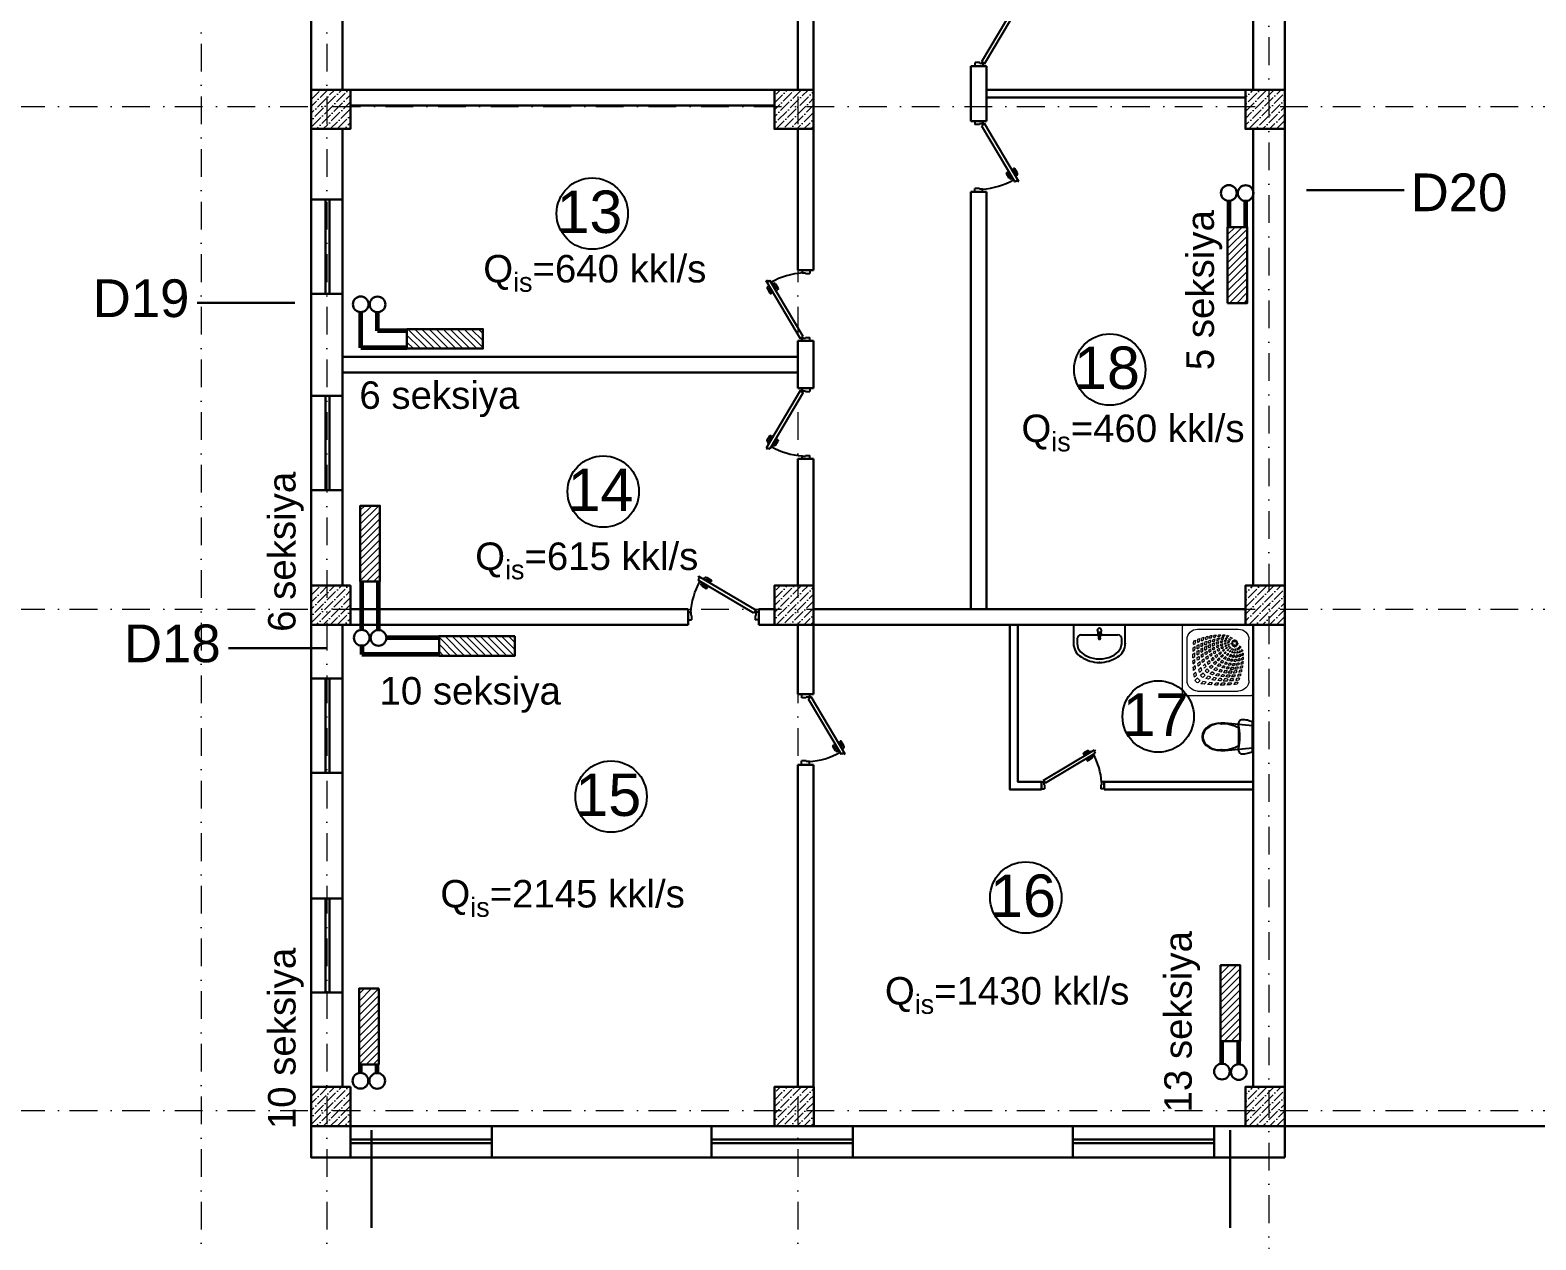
# Model space of a CAD drawing. Header units: millimetres. Extents: x 895788 to 1136524, y -21936 to 400945.
# Drawn here: x 922159 to 941339, y 215236 to 230644 of the extents above; entities that cross this region are included whole.
import ezdxf

# ---------------------------------------------------------------- set-up
doc = ezdxf.new("R2010")
doc.units = ezdxf.units.MM
doc.linetypes.add('Штрихпунктирная', pattern=[670.277762, 352.777767, -176.388884, 0, -141.111112])
for name, color, linetype, lineweight in [('ДВЕРИ', 7, 'Continuous', 5), ('Интерьер - Мебель_Ном._пера__1', 7, 'Continuous', 15), ('оси_Ном._пера__1', 7, 'Continuous', 15), ('перегородка_Ном._пера__7', 7, 'Continuous', 60)]:
    doc.layers.add(name, color=color, linetype=linetype, lineweight=lineweight)
doc.layers.add('Интерьер - Мебель', color=7, linetype='Continuous')
doc.layers.add('Интерьер - Мебель_Ном._пера__75', color=160, linetype='Continuous', lineweight=25, true_color=0x2731ed)
doc.styles.get("Standard").update_dxf_attribs({"font": 'arial.ttf', "height": 400})
doc.styles.add('СГЕНЕРИР_СТИЛЬ_1', font='arial.ttf')
pattern_1 = [(45, (614912.38, -281069.72), (44.9012806, -44.9012806), [])]
pattern_2 = [(315, (323768.72, 430752.17), (-44.9012806, -44.9012806), [])]
pattern_3 = [(45, (719647.71, -385261.904), (44.9012806, -44.9012806), [])]
pattern_4 = [(225, (1134440.435, 828185.53), (-44.9012806, 44.9012806), [])]
pattern_5 = [(135, (1531525, 18761.035), (44.9012806, 44.9012806), [])]
pattern_6 = [(45, (619064.67, -290470.47), (44.9012806, -44.9012806), [])]

# ---------------------------------------------------------------- blocks, each defined once
blk = doc.blocks.new('qapi 700')
at = {"layer": 'ДВЕРИ', "color": 251, "lineweight": 25, "true_color": 0x636466}
for p, q in [((1281620, 90086), (1281659, 90086)), ((1281659, 90034), (1281659, 90086)), ((1282420, 90086), (1282380, 90086)), ((1282380, 90034), (1282380, 90085)), ((1281620, 89997), (1281651, 89997)), ((1281651, 89997), (1281651, 90034)), ((1281651, 90034), (1281659, 90034)), ((1282368, 90010), (1281735, 89633)), ((1282395, 89980), (1281741, 89591)), ((1282382, 89987), (1282368, 90010)), ((1282388, 90034), (1282380, 90034)), ((1282388, 89991), (1282382, 89987)), ((1282388, 89997), (1282388, 90034)), ((1282420, 89997), (1282388, 89997)), ((1282420, 89997), (1282388, 89997)), ((1282395, 89980), (1282388, 89991)), ((1281775, 89698), (1281826, 89728)), ((1281835, 89712), (1281794, 89687)), ((1281836, 89725), (1281838, 89722)), ((1281733, 89605), (1281747, 89613)), ((1281741, 89591), (1281733, 89605)), ((1281747, 89613), (1281735, 89633)), ((1281812, 89685), (1281762, 89656)), ((1281762, 89656), (1281765, 89651)), ((1281776, 89665), (1281770, 89676)), ((1281785, 89617), (1281787, 89613)), ((1281787, 89613), (1281837, 89642)), ((1281792, 89676), (1281793, 89674)), ((1281802, 89622), (1281809, 89609)), ((1281814, 89681), (1281812, 89685)), ((1281820, 89629), (1281818, 89631)), ((1281872, 89650), (1281831, 89626)), ((1281831, 89604), (1281881, 89634)), ((1281837, 89642), (1281835, 89646)), ((1281884, 89645), (1281883, 89647))]:
    blk.add_line(p, q, dxfattribs=at)
for centre, radius, start, end in [((1282471, 90052), 821, 183.4077, 209.5706), ((1281783, 89684), 15.9, 120.7133, 210.7133), ((1281830, 89721), 7.94, 30.7133, 120.7133), ((1281831, 89718), 7.94, 300.7133, 30.7133), ((1281798, 89680), 7.94, 120.7133, 210.7133), ((1281823, 89617), 15.9, 210.7133, 300.7133), ((1281827, 89633), 7.94, 210.7133, 300.7133), ((1281876, 89643), 7.94, 30.7133, 120.7133), ((1281877, 89641), 7.94, 300.7133, 30.7133)]:
    blk.add_arc(centre, radius, start, end, dxfattribs=at)
blk = doc.blocks.new('Символ поддона душа 16')
at = {"layer": 'Интерьер - Мебель_Ном._пера__1', "color": 251, "linetype": 'Continuous', "lineweight": 5, "true_color": 0x636466}
for p, q in [((0, 22), (0, 878)), ((878, 900), (23, 900)), ((709, 844), (191, 844)), ((900, 22), (900, 878)), ((56, 191), (56, 709)), ((222, 662), (187, 662)), ((238, 713), (238, 678)), ((238, 647), (238, 611)), ((289, 662), (253, 662)), ((303, 601), (286, 614)), ((299, 597), (286, 614)), ((326, 567), (311, 584)), ((333, 574), (316, 589)), ((844, 191), (844, 709)), ((361, 531), (345, 547)), ((370, 540), (353, 555)), ((402, 486), (380, 510)), ((414, 498), (390, 520)), ((445, 440), (422, 465)), ((460, 455), (435, 478)), ((486, 395), (463, 420)), ((505, 414), (480, 437)), ((558, 364), (533, 387)), ((537, 342), (513, 367)), ((586, 289), (562, 314)), ((611, 314), (586, 338)), ((643, 228), (612, 260)), ((672, 257), (640, 288)), ((741, 193), (710, 222)), ((878, 0), (23, 0)), ((709, 56), (191, 56)), ((707, 159), (678, 190))]:
    blk.add_line(p, q, dxfattribs=at)
for radius in [39.4, 28.1]:
    blk.add_circle((238, 662), radius, dxfattribs=at)
for centre, radius, start, end in [((23, 878), 22.5, 90, 180), ((191, 709), 135, 90, 180), ((380, 568), 205, 88.3128, 95.6344), ((193, 668), 196, 25.9651, 31.9952), ((219, 668), 198, 26.2829, 32.3063), ((395, -91), 865, 86.9845, 88.7448), ((221, 664), 222, 23.6301, 29.5143), ((203, 656), 265, 20.8026, 26.059), ((395, -91), 865, 83.3288, 85.055), ((216, 652), 280, 19.5061, 24.9124), ((193, 644), 327, 17.2778, 22.1643), ((709, 709), 135, 0, 90), ((878, 878), 22.5, 0, 90), ((264, 525), 137, 153.4209, 161.7411), ((228, 679), 127, 227.0835, 234.7083), ((380, 509), 235, 163.6276, 168.1799), ((264, 525), 137, 129.0538, 140.804), ((235, 665), 93.2, 214.6184, 221.2703), ((-676, 1012), 935, 334.0421, 335.9516), ((344, 514), 183, 147.0557, 155.3318), ((235, 665), 93.2, 232.6304, 237.8613), ((484, 539), 303, 165.7178, 171.1284), ((422, 533), 226, 162.3069, 168.6483), ((235, 665), 93.2, 248.8798, 253.1889), ((511, 589), 304, 177.5675, 182.5262), ((238, 662), 67.7, 243, 243.3305), ((424, 575), 198, 174.0035, 180.8126), ((1204, 897), 1022, 197.1695, 198.5766), ((760, 728), 529, 194.5128, 196.9547), ((2135, 1622), 2148, 208.5547, 209.1761), ((375, 636), 137, 129.196, 140.9462), ((-112, 1576), 935, 294.0484, 295.9579), ((687, 792), 459, 204.438, 207.1542), ((7193, 6297), 8966, 219.4362, 219.5771), ((235, 665), 93.2, 297.8934, 301.113), ((386, 556), 183, 114.6682, 122.9443), ((361, 416), 303, 98.8716, 104.2822), ((235, 666), 93.2, 48.7297, 55.3816), ((367, 478), 226, 101.3517, 107.6931), ((311, 389), 304, 87.4738, 92.4325), ((238, 662), 67.7, 26.6695, 27), ((-5397, -6293), 8966, 50.4229, 50.5638), ((108, 213), 459, 62.8458, 65.562), ((235, 665), 93.2, 313.4687, 315.4047), ((235, 666), 93.2, 314.5953, 316.5313), ((325, 476), 198, 89.1874, 95.9965), ((3, -304), 1022, 71.4234, 72.8305), ((-722, -1235), 2148, 60.8239, 61.4453), ((172, 140), 529, 73.0453, 75.4872), ((235, 666), 93.2, 32.1387, 37.3696), ((228, 679), 127, 311.099, 312.8153), ((375, 636), 137, 108.2589, 116.5791), ((221, 672), 127, 35.2917, 42.9165), ((221, 672), 127, 317.1847, 318.901), ((235, 666), 93.2, 328.887, 332.1066), ((235, 666), 93.2, 16.8111, 21.1202), ((391, 520), 235, 101.8201, 106.3724), ((235, 666), 93.2, 344.2911, 347.5452), ((235, 666), 93.2, 359.6842, 5.0775), ((221, 672), 127, 328.4757, 332.4216), ((-5397, -6293), 8966, 50.1783, 50.3103), ((201, 669), 163, 29.6354, 36.3675), ((386, 556), 183, 101.3677, 106.7778), ((221, 672), 127, 21.1122, 27.6146), ((108, 213), 459, 58.2405, 60.6812), ((361, 416), 303, 90.9431, 94.1785), ((221, 672), 127, 341.1955, 345.1989), ((-722, -1235), 2148, 59.8538, 60.3474), ((172, 140), 529, 69.2224, 71.1284), ((359, 534), 169, 89.6302, 95.1753), ((221, 672), 127, 8.378, 13.7023), ((201, 669), 163, 332.066, 336.3044), ((311, 389), 304, 80.2718, 83.408), ((221, 672), 127, 353.8386, 0.11), ((3, -304), 1022, 69.3865, 70.3486), ((325, 476), 198, 78.8788, 83.6226), ((201, 669), 163, 17.6042, 23.8079), ((201, 669), 163, 343.2389, 347.4953), ((201, 669), 163, 6.7115, 11.9035), ((201, 669), 163, 354.1913, 0.2556), ((193, 668), 196, 331.6521, 336.0954), ((391, 520), 235, 88.6469, 95.0662), ((108, 213), 459, 51.6933, 54.8257), ((193, 668), 196, 14.6813, 21.0162), ((385, 619), 120, 80.9202, 93.938), ((193, 668), 196, 342.269, 346.9597), ((-722, -1235), 2148, 58.4256, 59.1259), ((361, 416), 303, 80.5246, 85.8025), ((172, 140), 529, 63.4273, 66.3293), ((303, 275), 433, 75.0459, 78.8273), ((193, 668), 196, 4.2183, 9.5363), ((193, 668), 196, 352.6245, 358.5286), ((3, -304), 1022, 66.3258, 67.874), ((289, 356), 342, 68.1808, 73.0545), ((161, 64), 641, 66.5712, 69.1241), ((234, -309), 1060, 80.7899, 80.837), ((219, 668), 198, 338.4256, 343.8597), ((219, 668), 198, 13.8019, 20.7098), ((219, 668), 198, 349.7336, 355.6196), ((219, 668), 198, 1.6025, 7.7855), ((336, -158), 914, 82.7867, 84.4272), ((391, 520), 235, 81.5102, 81.7327), ((221, 664), 222, 337.8477, 343.1726), ((-722, -1235), 2148, 56.8944, 57.6723), ((221, 664), 222, 11.3577, 18.0521), ((234, -309), 1060, 77.8137, 79.2341), ((172, 140), 529, 57.2921, 60.3822), ((99, -526), 1280, 73.4331, 74.6143), ((221, 664), 222, 348.8556, 354.1687), ((3, -304), 1022, 63.2147, 64.756), ((221, 664), 222, 359.6929, 6.0044), ((151, -320), 1048, 72.4325, 73.8593), ((-173, -726), 1499, 64.757, 65.7943), ((-149, -782), 1561, 66.7074, 67.6945), ((208, 656), 260, 339.384, 344.127), ((208, 656), 260, 9.8051, 15.9308), ((208, 656), 260, 349.5692, 354.2534), ((208, 656), 260, 359.1728, 5.1844), ((336, -158), 914, 79.3162, 80.9273), ((234, -309), 1060, 74.7822, 76.1739), ((219, 652), 277, 8.1122, 14.298), ((219, 652), 277, 348.1088, 352.6732), ((3, -304), 1022, 60.0048, 61.5377), ((99, -526), 1280, 70.9149, 72.0683), ((-173, -726), 1499, 62.5826, 63.6046), ((219, 652), 277, 357.4706, 3.6927), ((151, -320), 1048, 69.3837, 70.7871), ((-149, -782), 1561, 64.623, 65.5906), ((193, 644), 327, 6.8416, 12.3555), ((193, 644), 327, 349.0008, 353.0845), ((193, 644), 327, 357.326, 3.0068), ((395, -91), 865, 79.7831, 81.4836), ((191, 641), 354, 15.4246, 20.2098), ((336, -158), 914, 75.9876, 77.5746), ((191, 641), 354, 347.9688, 351.9467), ((234, -309), 1060, 71.9075, 73.2752), ((191, 641), 354, 5.2184, 10.5629), ((-173, -726), 1499, 60.527, 61.5397), ((99, -526), 1280, 68.541, 69.6743), ((191, 641), 354, 356.003, 1.5769), ((-149, -782), 1561, 62.6595, 63.6145), ((151, -320), 1048, 66.495, 67.884), ((159, 633), 410, 13.5731, 17.8969), ((159, 633), 410, 348.655, 352.3383), ((159, 633), 410, 4.3349, 9.1453), ((159, 633), 410, 355.9929, 1.0759), ((91, 621), 500, 11.8149, 15.5001), ((395, -91), 865, 76.2338, 78.0955), ((336, -158), 914, 72.6385, 74.4189), ((91, 621), 500, 3.9186, 8.0135), ((234, -309), 1060, 68.9949, 70.5553), ((99, -526), 1280, 66.1047, 67.4125), ((91, 621), 500, 356.746, 1.1309), ((-149, -782), 1561, 60.573, 61.6817), ((151, -320), 1048, 63.4759, 65.0958), ((68, 611), 550, 10.9345, 14.4671), ((68, 611), 550, 3.4001, 7.2825), ((68, 611), 550, 356.558, 0.7271), ((8, 599), 636, 9.7539, 12.944), ((395, -91), 865, 72.6704, 74.4434), ((336, -158), 914, 69.2927, 70.9472), ((8, 599), 636, 2.9751, 6.4514), ((234, -309), 1060, 66.1054, 67.5253), ((8, 599), 636, 356.7869, 0.5306), ((99, -526), 1280, 63.7037, 64.8768), ((151, -320), 1048, 60.4879, 61.9464), ((-80, 591), 746, 8.2388, 11.0494), ((-80, 591), 746, 2.295, 5.3301), ((-80, 591), 746, 356.8297, 0.1009), ((395, -91), 865, 68.9788, 70.8399), ((-198, 578), 889, 7.0667, 9.5129), ((336, -158), 914, 65.8073, 67.5698), ((-198, 578), 889, 1.9244, 4.5393), ((234, -309), 1060, 63.0798, 64.6149), ((-198, 578), 889, 357.151, 359.9641), ((99, -526), 1280, 61.1733, 62.4624), ((151, -320), 1048, 57.2873, 58.9284), ((-387, 558), 1104, 6.1761, 8.2184), ((-387, 558), 1104, 1.91, 4.0711), ((395, -91), 865, 65.1461, 67.0472), ((-759, 508), 1504, 5.9584, 7.5213), ((336, -158), 914, 62.1533, 63.9448), ((-759, 508), 1504, 2.7123, 4.3514), ((234, -309), 1060, 59.8831, 61.4256), ((99, -526), 1280, 58.4809, 59.7549), ((-1097, 492), 1866, 4.8823, 6.1801), ((-1097, 492), 1866, 2.2181, 3.5573), ((332, 520), 205, 174.3656, 181.6872), ((233, 681), 198, 237.6937, 243.7171), ((992, 505), 865, 181.2552, 183.0155), ((236, 679), 222, 240.4857, 246.3699), ((232, 707), 196, 238.0048, 244.0349), ((245, 697), 265, 243.941, 249.1974), ((992, 505), 865, 184.945, 186.6712), ((248, 684), 280, 245.0876, 250.4939), ((256, 707), 327, 247.8357, 252.7222), ((231, 700), 163, 233.6325, 240.3646), ((380, 509), 235, 174.9338, 181.3531), ((1058, 564), 914, 185.5728, 187.2133), ((380, 509), 235, 188.2673, 188.4898), ((1058, 564), 914, 189.0727, 190.6838), ((232, 707), 196, 248.9838, 255.3187), ((282, 515), 120, 176.062, 189.0798), ((1209, 666), 1060, 189.163, 189.2101), ((233, 681), 198, 249.2902, 256.1981), ((344, 514), 183, 163.2222, 168.6323), ((231, 700), 163, 246.1921, 252.3958), ((1209, 666), 1060, 190.7659, 192.1863), ((236, 679), 222, 251.9479, 258.6423), ((228, 679), 127, 242.3854, 248.8878), ((244, 692), 260, 254.0692, 260.1949), ((1209, 666), 1060, 193.8261, 195.2178), ((248, 681), 277, 255.702, 261.8878), ((484, 539), 303, 175.8215, 179.0569), ((484, 539), 303, 184.1975, 189.4754), ((256, 707), 327, 257.6445, 263.1584), ((1426, 801), 1280, 195.3857, 196.5669), ((366, 541), 169, 174.8247, 180.3698), ((231, 700), 163, 258.0965, 263.2885), ((228, 679), 127, 256.2977, 261.622), ((232, 707), 196, 260.4637, 265.7817), ((625, 597), 433, 191.1727, 194.9541), ((233, 681), 198, 262.2145, 268.3975), ((511, 589), 304, 186.592, 189.7282), ((1426, 801), 1280, 197.9317, 199.0851), ((1220, 749), 1048, 196.1407, 197.5675), ((236, 679), 222, 263.9956, 270.3071), ((544, 611), 342, 196.9455, 201.8192), ((244, 692), 260, 264.8156, 270.8272), ((235, 665), 93.2, 264.9225, 270.3158), ((424, 575), 198, 186.3774, 191.1212), ((228, 679), 127, 269.89, 276.1614), ((231, 700), 163, 269.7444, 275.8087), ((1220, 749), 1048, 199.2129, 200.6163), ((248, 681), 277, 266.3073, 272.5294), ((232, 707), 196, 271.4714, 277.3755), ((836, 739), 641, 200.8759, 203.4288), ((1682, 1049), 1561, 202.3055, 203.2926), ((1204, 897), 1022, 199.6514, 200.6135), ((233, 681), 198, 274.3804, 280.2664), ((235, 665), 93.2, 282.4548, 285.7089), ((1204, 897), 1022, 202.126, 203.6742), ((236, 679), 222, 275.8313, 281.1444), ((1626, 1073), 1499, 204.2057, 205.243), ((228, 679), 127, 284.8011, 288.8045), ((760, 728), 529, 198.8716, 200.7776), ((1682, 1049), 1561, 204.4094, 205.377), ((231, 700), 163, 282.5047, 286.7611), ((2135, 1622), 2148, 209.6526, 210.1462), ((244, 692), 260, 275.7466, 280.4308), ((232, 707), 196, 283.0403, 287.731), ((760, 728), 529, 203.6707, 206.5727), ((1204, 897), 1022, 205.244, 206.7853), ((1626, 1073), 1499, 206.3954, 207.4174), ((248, 681), 277, 277.3268, 281.8912), ((228, 679), 127, 297.5784, 301.5243), ((687, 792), 459, 209.3188, 211.7595), ((233, 681), 198, 286.1403, 291.5744), ((2135, 1622), 2148, 210.8741, 211.5744), ((7193, 6297), 8966, 219.6897, 219.8217), ((231, 700), 163, 293.6956, 297.934), ((256, 707), 327, 276.9155, 280.9992), ((236, 679), 222, 286.8274, 292.1523), ((760, 728), 529, 209.6178, 212.7079), ((1204, 897), 1022, 208.4623, 209.9952), ((232, 707), 196, 293.9046, 298.3479), ((687, 792), 459, 215.1743, 218.3067), ((244, 692), 260, 285.873, 290.616), ((2135, 1622), 2148, 212.3277, 213.1056), ((7193, 6297), 8966, 219.9999, 220.1536), ((231, 700), 163, 305.8661, 307.4927), ((233, 681), 198, 298.3461, 303.1161), ((201, 669), 163, 322.5073, 324.1339), ((248, 681), 277, 287.4065, 292.0387), ((1344, 1042), 1191, 211.6738, 213.039), ((236, 679), 222, 298.7581, 303.4855), ((3711, 2993), 4200, 216.6846, 217.0992), ((232, 707), 196, 305.3872, 307.0355), ((256, 707), 327, 285.9778, 290.1069), ((193, 668), 196, 322.9645, 324.6128), ((2135, 1622), 2148, 213.8911, 214.673), ((7193, 6297), 8966, 220.3358, 220.5365), ((233, 681), 198, 310.3725, 312.2207), ((244, 692), 260, 296.77, 301.2526), ((219, 668), 198, 317.7793, 319.6275), ((-5397, -6293), 8966, 49.8464, 50.0001), ((248, 681), 277, 298.1957, 302.7383), ((3711, 2993), 4200, 217.4962, 217.918), ((236, 679), 222, 310.2953, 312.2018), ((219, 668), 198, 326.8839, 331.6539), ((221, 664), 222, 317.7982, 319.7047), ((7193, 6297), 8966, 220.7207, 220.9272), ((256, 707), 327, 295.6884, 299.8756), ((244, 692), 260, 307.4055, 309.2965), ((221, 664), 222, 326.5145, 331.2419), ((-5397, -6293), 8966, 49.4635, 49.6642), ((208, 656), 260, 320.7035, 322.5945), ((259, 709), 354, 296.1376, 300.229), ((3711, 2993), 4200, 218.2881, 218.7048), ((-2093, -2811), 4200, 52.9007, 53.3154), ((248, 681), 277, 308.7401, 310.7182), ((219, 652), 277, 319.2818, 321.2599), ((208, 656), 260, 328.7474, 333.23), ((7193, 6297), 8966, 221.1013, 221.3052), ((256, 707), 327, 305.219, 307.1214), ((219, 652), 277, 327.2617, 331.8043), ((-5397, -6293), 8966, 49.0728, 49.2793), ((193, 644), 327, 322.8786, 324.781), ((-2093, -2811), 4200, 52.082, 52.5038), ((259, 709), 354, 305.3155, 307.2306), ((191, 641), 354, 322.7694, 324.6845), ((219, 652), 277, 337.9613, 342.5935), ((-722, -1235), 2148, 55.327, 56.1089), ((193, 644), 327, 330.1244, 334.3116), ((-142, -444), 1191, 56.961, 58.3262), ((267, 741), 410, 302.4326, 304.2719), ((191, 641), 354, 329.771, 333.8624), ((-5397, -6293), 8966, 48.6948, 48.8987), ((159, 633), 410, 325.7281, 327.5674), ((193, 644), 327, 339.8931, 344.0222), ((-2093, -2811), 4200, 51.2952, 51.7119), ((159, 633), 410, 332.1446, 335.9229), ((191, 641), 354, 339.249, 343.1565), ((-722, -1235), 2148, 53.8291, 54.6041), ((458, 437), 90, 317.1745, 326.3339), ((-142, -444), 1191, 54.2862, 55.6498), ((3, -304), 1022, 56.9406, 58.4743), ((159, 633), 410, 340.8198, 344.2758), ((91, 621), 500, 336.0335, 339.3719), ((-5397, -6293), 8966, 48.2399, 48.4587), ((-2093, -2811), 4200, 50.3676, 50.8228), ((91, 621), 500, 343.6182, 346.5984), ((-722, -1235), 2148, 52.1041, 52.9721), ((68, 611), 550, 336.8765, 340.0727), ((-415, -951), 1762, 54.6668, 55.6992), ((-131, -618), 1358, 56.8954, 58.2556), ((91, 621), 500, 350.3185, 353.6011), ((-173, -726), 1499, 58.299, 59.4723), ((68, 611), 550, 344.0734, 346.9579), ((8, 599), 636, 338.9514, 341.8723), ((68, 611), 550, 350.4941, 353.5633), ((-2093, -2811), 4200, 49.4605, 49.9012), ((8, 599), 636, 345.4628, 348.1213), ((-722, -1235), 2148, 50.4106, 51.2332), ((-415, -951), 1762, 52.6863, 53.6473), ((8, 599), 636, 351.3186, 354.0676), ((-131, -618), 1358, 54.4189, 55.6212), ((-173, -726), 1499, 56.1119, 57.1735), ((-149, -782), 1561, 58.5275, 59.521), ((-80, 591), 746, 346.7772, 349.1685), ((-80, 591), 746, 351.9913, 354.4114), ((-198, 578), 889, 348.3139, 350.441), ((-722, -1235), 2148, 48.5006, 49.5053), ((-415, -951), 1762, 50.477, 51.6335), ((-198, 578), 889, 352.9007, 355.0176), ((-131, -618), 1358, 51.6788, 53.1067), ((-173, -726), 1499, 53.7268, 54.9619), ((-149, -782), 1561, 56.3273, 57.4598), ((-387, 558), 1104, 350.3933, 352.2198), ((-387, 558), 1104, 354.2825, 356.0781), ((-387, 558), 1104, 357.8977, 0.2141), ((-759, 508), 1504, 356.7305, 358.1547), ((-131, -618), 1358, 48.5988, 49.9547), ((-759, 508), 1504, 359.5991, 1.3466), ((151, -320), 1048, 53.8072, 55.4332), ((-149, -782), 1561, 53.9349, 55.0232), ((-173, -726), 1499, 51.092, 52.2703), ((-1097, 492), 1866, 357.2023, 358.4067), ((-1097, 492), 1866, 359.6289, 1.0375), ((992, 505), 865, 188.5164, 190.2169), ((259, 709), 354, 249.7902, 254.5754), ((267, 741), 410, 252.1031, 256.4269), ((279, 809), 500, 254.5, 258.1851), ((992, 505), 865, 191.9045, 193.7662), ((289, 832), 550, 255.5329, 259.0655), ((301, 892), 636, 257.056, 260.2461), ((992, 505), 865, 195.5566, 197.3296), ((1058, 564), 914, 192.4254, 194.0124), ((309, 980), 746, 258.9506, 261.7612), ((992, 505), 865, 199.1601, 201.0212), ((322, 1098), 889, 260.4871, 262.9333), ((1058, 564), 914, 195.5811, 197.3615), ((342, 1287), 1104, 261.7816, 263.8239), ((1058, 564), 914, 199.0528, 200.7073), ((1209, 666), 1060, 196.7248, 198.0925), ((259, 709), 354, 259.4371, 264.7816), ((267, 741), 410, 260.8547, 265.6651), ((279, 809), 500, 261.9865, 266.0814), ((1209, 666), 1060, 199.4447, 201.0051), ((1058, 564), 914, 202.4302, 204.1927), ((289, 832), 550, 262.7175, 266.5999), ((1426, 801), 1280, 200.3257, 201.459), ((1209, 666), 1060, 202.4747, 203.8946), ((301, 892), 636, 263.5486, 267.0249), ((256, 707), 327, 266.9932, 272.674), ((309, 980), 746, 264.6699, 267.705), ((1426, 801), 1280, 202.5875, 203.8953), ((259, 709), 354, 268.4231, 273.997), ((1220, 749), 1048, 202.116, 203.505), ((322, 1098), 889, 265.4607, 268.0756), ((1209, 666), 1060, 205.3851, 206.9202), ((267, 741), 410, 268.9241, 274.0071), ((1426, 801), 1280, 205.1232, 206.2963), ((279, 809), 500, 268.8691, 273.254), ((1220, 749), 1048, 204.9042, 206.5241), ((289, 832), 550, 269.2729, 273.442), ((1682, 1049), 1561, 206.3855, 207.3405), ((1426, 801), 1280, 207.5376, 208.8267), ((301, 892), 636, 269.4694, 273.2131), ((1220, 749), 1048, 208.0536, 209.5121), ((259, 709), 354, 278.0533, 282.0312), ((1626, 1073), 1499, 208.4603, 209.473), ((1682, 1049), 1561, 208.3183, 209.427), ((309, 980), 746, 269.8991, 273.1703), ((267, 741), 410, 277.6617, 281.345), ((322, 1098), 889, 270.0359, 272.849), ((1220, 749), 1048, 211.0716, 212.7127), ((1204, 897), 1022, 211.5257, 213.0594), ((279, 809), 500, 276.3989, 279.6815), ((1626, 1073), 1499, 210.5277, 211.701), ((1682, 1049), 1561, 210.479, 211.4725), ((289, 832), 550, 276.4367, 279.5059), ((259, 709), 354, 286.8435, 290.751), ((1344, 1042), 1191, 214.3502, 215.7138), ((1518, 1031), 1358, 211.7444, 213.1046), ((1682, 1049), 1561, 212.5402, 213.6727), ((301, 892), 636, 275.9324, 278.6814), ((1626, 1073), 1499, 212.8265, 213.8881), ((267, 741), 410, 285.7242, 289.1802), ((309, 980), 746, 275.5886, 278.0087), ((2135, 1622), 2148, 215.3959, 216.1709), ((279, 809), 500, 283.4016, 286.3818), ((1851, 1315), 1762, 214.3008, 215.3332), ((1518, 1031), 1358, 214.3788, 215.5811), ((322, 1098), 889, 274.9824, 277.0993), ((1626, 1073), 1499, 215.0381, 216.2732), ((289, 832), 550, 283.0421, 285.9266), ((2135, 1622), 2148, 217.0279, 217.8959), ((301, 892), 636, 281.8787, 284.5372), ((1851, 1315), 1762, 216.3527, 217.3137), ((1518, 1031), 1358, 216.8933, 218.3212), ((267, 741), 410, 294.0771, 297.8554), ((309, 980), 746, 280.8315, 283.2228), ((279, 809), 500, 290.6281, 293.9665), ((3711, 2993), 4200, 219.1772, 219.6324), ((2135, 1622), 2148, 218.7668, 219.5894), ((322, 1098), 889, 279.559, 281.6861), ((1851, 1315), 1762, 218.3665, 219.523), ((289, 832), 550, 289.9273, 293.1235), ((7193, 6297), 8966, 221.5413, 221.7601), ((342, 1287), 1104, 277.7802, 279.6067), ((301, 892), 636, 288.1277, 291.0486), ((3711, 2993), 4200, 220.0988, 220.5395), ((2135, 1622), 2148, 220.4947, 221.4994), ((463, 442), 90, 303.6661, 312.8255), ((309, 980), 746, 286.3701, 288.9778), ((7193, 6297), 8966, 221.9887, 222.2056), ((484, 415), 90, 305.6468, 315.5471), ((322, 1098), 889, 284.4018, 286.7), ((3711, 2993), 4200, 221.025, 221.5674), ((485, 416), 90, 314.4529, 324.3532), ((516, 391), 90, 301.3122, 312.1558), ((342, 1287), 1104, 281.8556, 283.8074), ((509, 384), 90, 317.8442, 328.6878), ((7193, 6297), 8966, 222.445, 222.7148), ((537, 364), 90, 303.1469, 314.6807), ((536, 363), 90, 315.3193, 326.8531), ((592, 308), 11.2, 314.6807, 315.3193), ((-5397, -6293), 8966, 47.7944, 48.0113), ((565, 337), 90, 301.7967, 314.2789), ((563, 335), 90, 315.7211, 328.2033), ((598, 306), 90, 299.6831, 313.2253), ((-198, 578), 889, 343.3, 345.5982), ((-5397, -6293), 8966, 47.2852, 47.555), ((594, 302), 90, 316.7747, 330.3169), ((-2093, -2811), 4200, 48.4326, 48.975), ((628, 264), 90, 303.8799, 318.4865), ((-387, 558), 1104, 346.1926, 348.1444), ((636, 272), 90, 311.5135, 326.1201), ((-759, 508), 1504, 350.4034, 351.9611), ((-5397, -6293), 8966, 46.7042, 46.9401), ((661, 233), 90, 317.6817, 333.4813), ((-2093, -2811), 4200, 47.2646, 47.747), ((-759, 508), 1504, 353.6708, 355.1313), ((-722, -1235), 2148, 46.322, 47.2438), ((-415, -951), 1762, 47.9821, 49.0561), ((-1097, 492), 1866, 351.9982, 353.2744), ((-1097, 492), 1866, 354.6558, 355.8863), ((23, 22), 22.5, 180, 270), ((191, 191), 135, 180, 270), ((992, 505), 865, 202.9528, 204.8539), ((392, 1659), 1504, 262.4787, 264.0416), ((408, 1997), 1866, 263.8199, 265.1177), ((1058, 564), 914, 206.0552, 207.8467), ((342, 1287), 1104, 265.9289, 268.09), ((392, 1659), 1504, 265.6486, 267.2877), ((1209, 666), 1060, 208.5744, 210.1169), ((408, 1997), 1866, 266.4427, 267.7819), ((1426, 801), 1280, 210.2451, 211.5191), ((342, 1287), 1104, 269.7859, 272.1023), ((392, 1659), 1504, 268.6534, 270.4009), ((1220, 749), 1048, 214.5668, 216.1928), ((408, 1997), 1866, 268.9625, 270.3711), ((1682, 1049), 1561, 214.9768, 216.0651), ((342, 1287), 1104, 273.9219, 275.7175), ((392, 1659), 1504, 271.8453, 273.2695), ((1626, 1073), 1499, 217.7297, 218.908), ((408, 1997), 1866, 271.5933, 272.7977), ((1518, 1031), 1358, 220.0453, 221.4012), ((392, 1659), 1504, 274.8687, 276.3292), ((1851, 1315), 1762, 220.9439, 222.0179), ((408, 1997), 1866, 274.1137, 275.3442), ((2135, 1622), 2148, 222.7562, 223.678), ((392, 1659), 1504, 278.0389, 279.5966), ((3711, 2993), 4200, 222.253, 222.7354), ((408, 1997), 1866, 276.7256, 278.0018), ((7193, 6297), 8966, 223.0599, 223.2958), ((667, 239), 90, 296.5187, 312.3183), ((709, 191), 135, 270, 0), ((878, 22), 22.5, 270, 0)]:
    blk.add_arc(centre, radius, start, end, dxfattribs=at)
blk = doc.blocks.new('Умывальник 03 16')
at = {"layer": 'Интерьер - Мебель_Ном._пера__75', "color": 251, "linetype": 'Continuous', "true_color": 0x636466}
for p, q in [((0, 0), (-320, 0)), ((320, 0), (0, 0)), ((-330, -10), (-330, -240)), ((-285, -180), (-285, -240)), ((-235, -130), (235, -130)), ((-25, -70), (-21, -112)), ((-18, -121), (-11, -174)), ((-14, -110), (-14, -95)), ((-14, -95), (14, -95)), ((11, -174), (18, -121)), ((14, -95), (14, -110)), ((21, -112), (25, -70)), ((285, -240), (285, -180)), ((330, -240), (330, -10)), ((-285, -240), (-273, -295)), ((-273, -295), (-240, -345)), ((-240, -345), (-187, -387)), ((187, -387), (240, -345)), ((240, -345), (273, -295)), ((273, -295), (285, -240)), ((-187, -387), (-118, -417)), ((-118, -417), (-41, -433)), ((-41, -433), (41, -433)), ((41, -433), (118, -417)), ((118, -417), (187, -387))]:
    blk.add_line(p, q, dxfattribs=at)
for centre, radius, start, end in [((-320, -10), 10, 90, 180), ((320, -10), 10, 0, 90), ((-235, -180), 50, 90, 180), ((0, -70), 25, 0, 180), ((0, -110), 21.1, 185.1696, 212.771), ((0, -110), 21.1, 212.771, 327.229), ((0, -110), 13.6, 180, 0), ((0, -173), 11.2, 187.1389, 352.8611), ((0, -110), 21.1, 327.229, 354.8304), ((235, -180), 50, 0, 90), ((-133, -240), 197, 180, 239.3268), ((133, -240), 197, 300.6732, 0), ((0, -58), 422, 236.4705, 270), ((0, -58), 422, 270, 303.5295)]:
    blk.add_arc(centre, radius, start, end, dxfattribs=at)
for p in [(320, 0), (-330, -10), (-25, -70), (-18, -121), (11, -174), (21, -112), (330, -240), (-233, -410), (0, -480), (233, -410)]:
    blk.add_point(p, dxfattribs=at)
blk = doc.blocks.new('Унитаз 16_2')
at = {"layer": 'Интерьер - Мебель_Ном._пера__75', "color": 251, "linetype": 'Continuous', "true_color": 0x636466}
for p, q in [((-187, 0), (-194, -15)), ((187, 0), (-187, 0)), ((-141, 0), (-173, -350)), ((141, 0), (-141, 0)), ((173, -350), (141, 0)), ((194, -15), (187, 0)), ((-217, -112), (-218, -128)), ((-218, -128), (-216, -140)), ((-216, -95), (-217, -112)), ((-213, -79), (-216, -95)), ((-216, -140), (-212, -151)), ((-210, -62), (-213, -79)), ((-212, -151), (-206, -161)), ((-205, -46), (-210, -62)), ((-206, -161), (-198, -169)), ((-200, -31), (-205, -46)), ((-194, -15), (-200, -31)), ((-198, -169), (-188, -175)), ((-188, -175), (-178, -179)), ((-178, -179), (-166, -181)), ((-166, -181), (-154, -180)), ((-154, -180), (-116, -173)), ((-116, -173), (-78, -168)), ((0, -173), (-109, -173)), ((-78, -168), (-39, -165)), ((-39, -165), (0, -164)), ((0, -164), (39, -165)), ((109, -173), (0, -173)), ((39, -165), (78, -168)), ((78, -168), (116, -173)), ((116, -173), (154, -180)), ((154, -180), (166, -181)), ((166, -181), (178, -179)), ((178, -179), (188, -175)), ((188, -175), (198, -169)), ((200, -31), (194, -15)), ((198, -169), (206, -161)), ((205, -46), (200, -31)), ((210, -62), (205, -46)), ((206, -161), (212, -151)), ((213, -79), (210, -62)), ((212, -151), (216, -140)), ((216, -95), (213, -79)), ((217, -112), (216, -95)), ((216, -140), (218, -128)), ((218, -128), (217, -112)), ((-173, -350), (-175, -402)), ((175, -402), (173, -350)), ((-175, -402), (-169, -453)), ((-169, -453), (-157, -503)), ((-157, -503), (-138, -550)), ((-138, -550), (-112, -587)), ((112, -587), (138, -550)), ((138, -550), (157, -503)), ((157, -503), (169, -453)), ((169, -453), (175, -402)), ((-112, -587), (-79, -616)), ((-79, -616), (-41, -634)), ((-41, -634), (0, -640)), ((0, -631), (0, -631)), ((0, -640), (41, -634)), ((41, -634), (79, -616)), ((79, -616), (112, -587)), ((81, -605), (81, -605))]:
    blk.add_line(p, q, dxfattribs=at)
for centre, radius, start, end in [((258, -388), 425, 149.6518, 181.3539), ((-258, -388), 425, 358.6461, 30.3482), ((89, -412), 257, 176.8048, 228.4245), ((-89, -412), 257, 311.5755, 3.1952), ((1, -493), 139, 233.7772, 269.6644), ((-1, -493), 139, 270.3356, 306.2228)]:
    blk.add_arc(centre, radius, start, end, dxfattribs=at)
for p in [(109, -173), (-167, -398), (167, -398), (-81, -605)]:
    blk.add_point(p, dxfattribs=at)

msp = doc.modelspace()

# ---------------------------------------------------------------- hatches: boundary and pattern name
at = {"lineweight": 9}
h = msp.add_hatch(dxfattribs=at)
h.set_pattern_fill('ANSI36', color=256, scale=500)
h.set_pattern_definition([(45, (-760498.28, 2686284.836), (33.1456304, 121.533978), [156.25, -31.25, 0, -31.25])])
h.paths.add_polyline_path([(925739.873, 229884.755), (925739.873, 229384.755), (926239.873, 229384.755), (926239.873, 229884.755)])
h = msp.add_hatch(dxfattribs=at)
h.set_pattern_fill('ANSI36', color=256, scale=500)
h.set_pattern_definition([(45, (-766398.28, 2686284.836), (33.1456304, 121.533978), [156.25, -31.25, 0, -31.25])])
h.paths.add_polyline_path([(931639.873, 229884.755), (931639.873, 229384.755), (932139.873, 229384.755), (932139.873, 229884.755)])
h = msp.add_hatch(dxfattribs=at)
h.set_pattern_fill('ANSI36', color=256, scale=500)
h.set_pattern_definition([(45, (-772398.28, 2686284.836), (33.1456304, 121.533978), [156.25, -31.25, 0, -31.25])])
h.paths.add_polyline_path([(937639.873, 229884.755), (937639.873, 229384.755), (938139.873, 229384.755), (938139.873, 229884.755)])
at = {"linetype": 'ByBlock', "lineweight": 20, "ltscale": 1.1}
h = msp.add_hatch(dxfattribs=at)
h.set_pattern_fill('ANSI31', scale=20, angle=450, style=0)
h.set_pattern_definition(pattern_1)
h.paths.add_polyline_path([(937412.298, 227167.92), (937662.298, 227167.92), (937662.298, 228134.848), (937412.298, 228134.848)])
h = msp.add_hatch(dxfattribs=at)
h.set_pattern_fill('ANSI31', scale=20, angle=450, style=0)
h.set_pattern_definition(pattern_1)
h.paths.add_polyline_path([(937412.298, 227167.92), (937662.298, 227167.92), (937662.298, 228134.848), (937412.298, 228134.848)])
h = msp.add_hatch(dxfattribs=at)
h.set_pattern_fill('ANSI31', scale=20, angle=180, style=0)
h.set_pattern_definition(pattern_5)
h.paths.add_polyline_path([(926959.204, 226586.839), (926959.204, 226836.839), (927926.131, 226836.839), (927926.131, 226586.839)])
h = msp.add_hatch(dxfattribs=at)
h.set_pattern_fill('ANSI31', scale=20, angle=180, style=0)
h.set_pattern_definition(pattern_5)
h.paths.add_polyline_path([(926959.204, 226586.839), (926959.204, 226836.839), (927926.131, 226836.839), (927926.131, 226586.839)])
h = msp.add_hatch(dxfattribs=at)
h.set_pattern_fill('ANSI31', scale=20, angle=270, style=0)
h.set_pattern_definition(pattern_4)
h.paths.add_polyline_path([(926614.631, 223619.735), (926364.631, 223619.735), (926364.631, 224586.663), (926614.631, 224586.663)])
h = msp.add_hatch(dxfattribs=at)
h.set_pattern_fill('ANSI31', scale=20, angle=270, style=0)
h.set_pattern_definition(pattern_4)
h.paths.add_polyline_path([(926614.631, 223619.735), (926364.631, 223619.735), (926364.631, 224586.663), (926614.631, 224586.663)])
at = {"lineweight": 9}
h = msp.add_hatch(dxfattribs=at)
h.set_pattern_fill('ANSI36', color=256, scale=500)
h.set_pattern_definition([(45, (-760498.28, 2679970.33), (33.1456304, 121.533978), [156.25, -31.25, 0, -31.25])])
h.paths.add_polyline_path([(925739.873, 223570.247), (925739.873, 223070.247), (926239.873, 223070.247), (926239.873, 223570.247)])
h = msp.add_hatch(dxfattribs=at)
h.set_pattern_fill('ANSI36', color=256, scale=500)
h.set_pattern_definition([(45, (-766398.28, 2679970.33), (33.1456304, 121.533978), [156.25, -31.25, 0, -31.25])])
h.paths.add_polyline_path([(931639.873, 223570.247), (931639.873, 223070.247), (932139.873, 223070.247), (932139.873, 223570.247)])
h = msp.add_hatch(dxfattribs=at)
h.set_pattern_fill('ANSI36', color=256, scale=500)
h.set_pattern_definition([(45, (-772398.28, 2679970.33), (33.1456304, 121.533978), [156.25, -31.25, 0, -31.25])])
h.paths.add_polyline_path([(937639.873, 223570.247), (937639.873, 223070.247), (938139.873, 223070.247), (938139.873, 223570.247)])
at = {"linetype": 'ByBlock', "lineweight": 20, "ltscale": 1.1}
h = msp.add_hatch(dxfattribs=at)
h.set_pattern_fill('ANSI31', scale=20, angle=360, style=0)
h.set_pattern_definition(pattern_2)
h.paths.add_polyline_path([(928334.52, 222926.368), (928334.52, 222676.368), (927367.593, 222676.368), (927367.593, 222926.368)])
h = msp.add_hatch(dxfattribs=at)
h.set_pattern_fill('ANSI31', scale=20, angle=360, style=0)
h.set_pattern_definition(pattern_2)
h.paths.add_polyline_path([(928334.52, 222926.368), (928334.52, 222676.368), (927367.593, 222676.368), (927367.593, 222926.368)])
h = msp.add_hatch(dxfattribs=at)
h.set_pattern_fill('ANSI31', scale=20, angle=450, style=0)
h.set_pattern_definition(pattern_6)
h.paths.add_polyline_path([(937573.87, 217767.172), (937323.87, 217767.172), (937323.87, 218734.099), (937573.87, 218734.099)])
h = msp.add_hatch(dxfattribs=at)
h.set_pattern_fill('ANSI31', scale=20, angle=450, style=0)
h.set_pattern_definition(pattern_6)
h.paths.add_polyline_path([(937573.87, 217767.172), (937323.87, 217767.172), (937323.87, 218734.099), (937573.87, 218734.099)])
h = msp.add_hatch(dxfattribs=at)
h.set_pattern_fill('ANSI31', scale=20, angle=450, style=0)
h.set_pattern_definition(pattern_3)
h.paths.add_polyline_path([(926600.261, 218437.089), (926350.261, 218437.089), (926350.261, 217470.161), (926600.261, 217470.161)])
h = msp.add_hatch(dxfattribs=at)
h.set_pattern_fill('ANSI31', scale=20, angle=450, style=0)
h.set_pattern_definition(pattern_3)
h.paths.add_polyline_path([(926600.261, 218437.089), (926350.261, 218437.089), (926350.261, 217470.161), (926600.261, 217470.161)])
at = {"lineweight": 9}
h = msp.add_hatch(dxfattribs=at)
h.set_pattern_fill('ANSI36', color=256, scale=500)
h.set_pattern_definition([(45, (-760498.28, 2673584.836), (33.1456304, 121.533978), [156.25, -31.25, 0, -31.25])])
h.paths.add_polyline_path([(925739.873, 217184.755), (925739.873, 216684.755), (926239.873, 216684.755), (926239.873, 217184.755)])
h = msp.add_hatch(dxfattribs=at)
h.set_pattern_fill('ANSI36', color=256, scale=500)
h.set_pattern_definition([(45, (-766398.473, 2673584.836), (33.1456304, 121.533978), [156.25, -31.25, 0, -31.25])])
h.paths.add_polyline_path([(931640.068, 217184.755), (931640.068, 216684.755), (932140.068, 216684.755), (932140.068, 217184.755)])
h = msp.add_hatch(dxfattribs=at)
h.set_pattern_fill('ANSI36', color=256, scale=500)
h.set_pattern_definition([(45, (-772398.28, 2673584.836), (33.1456304, 121.533978), [156.25, -31.25, 0, -31.25])])
h.paths.add_polyline_path([(937639.873, 217184.755), (937639.873, 216684.755), (938139.873, 216684.755), (938139.873, 217184.755)])

# ---------------------------------------------------------------- linework, layer by layer
at = {"color": 5, "lineweight": 60}
for p, q in [((937428.38, 228469.135), (937428.38, 228134.848)), ((926584.462, 226812.46), (926584.462, 227051.726)), ((926960.463, 226812.46), (926584.462, 226812.46)), ((926596.7, 223003.121), (926596.7, 223619.735)), ((927367.593, 222904.38), (926696.693, 222904.38)), ((937340.646, 217480.045), (937340.646, 217767.172)), ((926580.693, 217360.971), (926580.693, 217470.161))]:
    msp.add_line(p, q, dxfattribs=at)
at = {"color": 1, "lineweight": 60}
for p, q in [((937642.167, 228467.876), (937642.167, 228134.848)), ((926370.675, 226598.673), (926370.675, 227051.726)), ((926959.204, 226598.673), (926370.675, 226598.673)), ((926382.914, 223004.38), (926382.914, 223619.735)), ((926382.914, 222804.38), (926382.914, 222690.593)), ((927366.334, 222690.593), (926382.914, 222690.593)), ((937554.432, 217472.959), (937554.432, 217767.172)), ((926366.906, 217362.23), (926366.906, 217470.161))]:
    msp.add_line(p, q, dxfattribs=at)
at = {"lineweight": 30}
for p, q in [((939661.824, 228605.492), (938417.168, 228605.492)), ((925530.944, 227168.681), (924286.288, 227168.681)), ((925929.624, 222772.252), (924684.968, 222772.252)), ((926509.538, 216633.741), (926509.538, 215389.085)), ((937445.107, 216633.741), (937445.107, 215389.085))]:
    msp.add_line(p, q, dxfattribs=at)
at = {"color": 0, "lineweight": 30}
for points in [[(938139.697, 217184.755), (938140.068, 242284.755)], [(925739.791, 217184.755), (925740.068, 242184.755)], [(926139.898, 229884.755), (926139.98, 235784.755)], [(937739.873, 235784.755), (937739.873, 229884.755)], [(932139.873, 234684.755), (932139.873, 229884.755), (931939.873, 229884.755), (931939.873, 234684.755)], [(934139.873, 229484.755), (934139.873, 230184.755)], [(934339.873, 230184.755), (934139.873, 230184.755)], [(934339.873, 230184.755), (934339.873, 229484.755)], [(934339.873, 229484.755), (934139.873, 229484.755)], [(926139.812, 223584.755), (926139.892, 229384.755)], [(931939.873, 227584.755), (931939.873, 229384.755), (932139.873, 229384.755), (932139.873, 227584.755)], [(937739.873, 229384.755), (937739.873, 223570.247)], [(934339.873, 228584.755), (934339.873, 223270.247), (934139.873, 223270.247), (934139.873, 228584.755)], [(934139.873, 228584.755), (934339.873, 228584.755)], [(932139.873, 227584.755), (931939.873, 227584.755)], [(931939.873, 226084.755), (931939.873, 226684.755)], [(931939.873, 226684.755), (932139.873, 226684.755)], [(932139.873, 226684.755), (932139.873, 226084.755)], [(931939.873, 226084.755), (932139.873, 226084.755)], [(932139.873, 225184.755), (932139.873, 223570.247), (931939.873, 223570.247), (931939.873, 225184.755)], [(932139.873, 225184.755), (931939.873, 225184.755)], [(930539.873, 223070.247), (926239.873, 223070.247), (926239.873, 223270.247), (930539.873, 223270.247)], [(930539.873, 223270.247), (930539.873, 223070.247)], [(931439.873, 223270.247), (931639.873, 223270.247), (931639.873, 223070.247), (931439.873, 223070.247)], [(931439.873, 223270.247), (931439.873, 223070.247)], [(926139.723, 217184.755), (926139.804, 223070.247)], [(931939.873, 222184.755), (931939.873, 223070.247), (932139.873, 223070.247), (932139.873, 222184.755)], [(935040.354, 220970.247), (934639.873, 220970.247), (934639.873, 223070.247)], [(935042.88, 221070.247), (934739.873, 221070.247), (934739.873, 223070.247)], [(937739.873, 223070.247), (937739.873, 217184.755)], [(931939.873, 222184.755), (932139.873, 222184.755)], [(932139.873, 221284.755), (932139.873, 217184.755), (931939.873, 217184.755), (931939.873, 221284.755)], [(932139.873, 221284.755), (931939.873, 221284.755)], [(935040.354, 221070.247), (935040.354, 220970.247)], [(937739.873, 221070.247), (935840.354, 221070.247)], [(935840.354, 221070.247), (935840.354, 220970.247)], [(937739.873, 220970.247), (935840.354, 220970.247)], [(938139.873, 216684.755), (961739.326, 216684.755)]]:
    msp.add_lwpolyline(points, dxfattribs=at)
at = {"color": 3, "lineweight": 30}
for points in [[(926239.873, 229884.755), (925739.873, 229884.755), (925739.873, 229384.755), (926239.873, 229384.755)], [(932139.873, 229884.755), (931639.873, 229884.755), (931639.873, 229384.755), (932139.873, 229384.755)], [(938139.873, 229884.755), (937639.873, 229884.755), (937639.873, 229384.755), (938139.873, 229384.755)], [(926239.873, 223570.247), (925739.873, 223570.247), (925739.873, 223070.247), (926239.873, 223070.247)], [(932139.873, 223570.247), (931639.873, 223570.247), (931639.873, 223070.247), (932139.873, 223070.247)], [(938139.873, 223570.247), (937639.873, 223570.247), (937639.873, 223070.247), (938139.873, 223070.247)], [(926239.873, 217184.755), (925739.873, 217184.755), (925739.873, 216684.755), (926239.873, 216684.755)], [(932140.068, 217184.755), (931640.068, 217184.755), (931640.068, 216684.755), (932140.068, 216684.755)], [(938139.873, 217184.755), (937639.873, 217184.755), (937639.873, 216684.755), (938139.873, 216684.755)]]:
    msp.add_lwpolyline(points, close=True, dxfattribs=at)
at = {"color": 0, "lineweight": 30}
for points in [[(931639.873, 229684.755), (926239.873, 229684.755), (926239.873, 229884.755), (931639.873, 229884.755)], [(937639.873, 229784.755), (934339.873, 229784.755), (934339.873, 229884.755), (937639.873, 229884.755)], [(926139.863, 227284.755), (926139.863, 228484.755), (925739.863, 228484.755), (925739.863, 227284.755)], [(931939.873, 226284.755), (926139.85, 226284.757), (926139.85, 226484.757), (931939.873, 226484.755)], [(926139.795, 224784.679), (926139.795, 225984.679), (925739.795, 225984.679), (925739.795, 224784.679)], [(937639.873, 223070.247), (932139.873, 223070.247), (932139.873, 223270.247), (937639.873, 223270.247)], [(926139.795, 221184.679), (926139.795, 222384.679), (925739.795, 222384.679), (925739.795, 221184.679)], [(926139.795, 218384.711), (926139.795, 219584.711), (925739.795, 219584.711), (925739.795, 218384.711)], [(938139.697, 216284.755), (925739.7, 216284.76), (925739.7, 216684.76), (938139.697, 216684.755)], [(926239.873, 216684.752), (928039.873, 216684.752), (928039.873, 216284.752), (926239.873, 216284.752)], [(930839.873, 216684.75), (932639.873, 216684.75), (932639.873, 216284.75), (930839.873, 216284.75)], [(935439.873, 216684.75), (937239.873, 216684.75), (937239.873, 216284.75), (935439.873, 216284.75)]]:
    msp.add_lwpolyline(points, close=True, dxfattribs=at)
at = {"color": 146, "lineweight": 30, "true_color": 0x105689}
for points in [[(925971, 228484.755), (925921, 228484.755), (925921, 227284.755), (925971, 227284.755)], [(925970.932, 225984.679), (925920.932, 225984.679), (925920.932, 224784.679), (925970.932, 224784.679)], [(925970.932, 222384.679), (925920.932, 222384.679), (925920.932, 221184.679), (925970.932, 221184.679)], [(925970.932, 219584.711), (925920.932, 219584.711), (925920.932, 218384.711), (925970.932, 218384.711)], [(928039.873, 216515.889), (928039.873, 216465.889), (926239.873, 216465.889), (926239.873, 216515.889)], [(932639.873, 216515.887), (932639.873, 216465.887), (930839.873, 216465.887), (930839.873, 216515.887)], [(937239.873, 216515.887), (937239.873, 216465.887), (935439.873, 216465.887), (935439.873, 216515.887)]]:
    msp.add_lwpolyline(points, close=True, dxfattribs=at)
at = {"color": 1, "linetype": 'ByBlock', "lineweight": 30, "ltscale": 1.1}
for points in [[(937412.298, 227167.92), (937662.298, 227167.92), (937662.298, 228134.848), (937412.298, 228134.848), (937412.298, 227167.92)], [(937412.298, 227167.92), (937662.298, 227167.92), (937662.298, 228134.848), (937412.298, 228134.848), (937412.298, 227167.92)], [(926959.204, 226586.839), (926959.204, 226836.839), (927926.131, 226836.839), (927926.131, 226586.839), (926959.204, 226586.839)], [(926959.204, 226586.839), (926959.204, 226836.839), (927926.131, 226836.839), (927926.131, 226586.839), (926959.204, 226586.839)], [(926614.631, 223619.735), (926364.631, 223619.735), (926364.631, 224586.663), (926614.631, 224586.663), (926614.631, 223619.735)], [(926614.631, 223619.735), (926364.631, 223619.735), (926364.631, 224586.663), (926614.631, 224586.663), (926614.631, 223619.735)], [(928334.52, 222926.368), (928334.52, 222676.368), (927367.593, 222676.368), (927367.593, 222926.368), (928334.52, 222926.368)], [(928334.52, 222926.368), (928334.52, 222676.368), (927367.593, 222676.368), (927367.593, 222926.368), (928334.52, 222926.368)], [(937573.87, 217767.172), (937323.87, 217767.172), (937323.87, 218734.099), (937573.87, 218734.099), (937573.87, 217767.172)], [(937573.87, 217767.172), (937323.87, 217767.172), (937323.87, 218734.099), (937573.87, 218734.099), (937573.87, 217767.172)], [(926600.261, 218437.089), (926350.261, 218437.089), (926350.261, 217470.161), (926600.261, 217470.161), (926600.261, 218437.089)], [(926600.261, 218437.089), (926350.261, 218437.089), (926350.261, 217470.161), (926600.261, 217470.161), (926600.261, 218437.089)]]:
    msp.add_lwpolyline(points, dxfattribs=at)
at = {"color": 0, "lineweight": 25}
for centre in [(929319.915, 228306.918), (935911.782, 226320.264), (929459.677, 224766.241), (936528.871, 221902.199)]:
    msp.add_circle(centre, 454.873, dxfattribs=at)
at = {"color": 7, "linetype": 'Continuous', "lineweight": 30, "ltscale": 50}
for centre in [(937428.38, 228569.135), (937642.167, 228567.876), (926370.675, 227151.726), (926584.462, 227150.467), (926382.914, 222904.38), (926596.7, 222903.121), (926366.906, 217262.23), (926580.693, 217260.971), (937340.646, 217380.045), (937554.432, 217373.21)]:
    msp.add_circle(centre, 100, dxfattribs=at)
at = {"lineweight": 25}
for centre in [(929559.331, 220881.813), (934842.617, 219596.146)]:
    msp.add_circle(centre, 454.873, dxfattribs=at)
at = {"layer": 'оси_Ном._пера__1', "linetype": 'Штрихпунктирная'}
for p, q in [((919981.381, 229670.247), (969437.607, 229670.247)), ((919981.381, 223270.247), (969437.607, 223270.247)), ((919981.381, 216884.272), (969437.607, 216884.272))]:
    msp.add_line(p, q, dxfattribs=at)
at = {"layer": 'оси_Ном._пера__1', "linetype": 'Штрихпунктирная', "flags": 128}
for points in [[(924339.873, 254603.557), (924339.873, 215755.017), (924339.873, 212575.741)], [(925939.873, 254603.557), (925939.873, 215755.017), (925939.873, 212575.741)], [(931939.873, 254603.557), (931939.873, 215755.017), (931939.873, 212575.741)], [(937939.873, 254685.714), (937939.873, 214250.07), (937939.873, 212657.884)]]:
    msp.add_lwpolyline(points, dxfattribs=at)

# ---------------------------------------------------------------- block references
at = {"color": 0, "lineweight": 30}
for p, xscale, yscale, zscale, rotation in [((1035769.613, 1676128.021), -1.127511823903376, 1.127511823903376, 1.127511823903376, 90), ((1035704.143, -1215587.931), 1.126832967059133, 1.126832967059133, 1.126832967059133, 90.00000000000001), ((830572.491, 1671881.399), 1.126929626026874, 1.126929626026874, 1.126929626026874, 270), ((830380.065, -1221851.166), -1.129065648574512, 1.129065648574512, 1.129065648574512, 270), ((1032435.501, -1207754.875), 1.11503257298745, 1.11503257298745, 1.11503257298745, 90.00000000000001)]:
    msp.add_blockref('qapi 700', p, dxfattribs=dict(at, xscale=xscale, yscale=yscale, zscale=zscale, rotation=rotation))
at = {"lineweight": 15, "rotation": 180}
for p, xscale, yscale, zscale in [((-507236.462, 324193.602), -1.121843277023546, 1.121843277023546, 1.121843277023546), ((2216844.769, 311024.209), 0.9995208758849183, 0.9995208758849183, 0.9995208758849183)]:
    msp.add_blockref('qapi 700', p, dxfattribs=dict(at, xscale=xscale, yscale=yscale, zscale=zscale))
at = {"layer": 'Интерьер - Мебель', "color": 104, "linetype": 'Continuous', "lineweight": 15, "true_color": 0x029e21, "zscale": 1000}
msp.add_blockref('Умывальник 03 16', (935779.806, 223070.247), dxfattribs=at)
at = {"layer": 'Интерьер - Мебель', "color": 104, "linetype": 'Continuous', "lineweight": 15, "true_color": 0x029e21, "xscale": -1, "zscale": 1000}
msp.add_blockref('Символ поддона душа 16', (937739.873, 222170.247), dxfattribs=at)
at = {"layer": 'Интерьер - Мебель', "color": 104, "linetype": 'Continuous', "lineweight": 15, "true_color": 0x029e21, "zscale": 1000, "rotation": 270}
msp.add_blockref('Унитаз 16_2', (937728.669, 221643.107), dxfattribs=at)

# ---------------------------------------------------------------- texts
at = {"char_height": 480, "attachment_point": 3}
for s, insert in [('{\\fArial|b0|i0|c238|p34;D20}', (940975.622, 228817.811)), ('{\\fArial|b0|i0|c238|p34;D19}', (924187.707, 227469.366)), ('{\\fArial|b0|i0|c238|p34;D18}', (924586.386, 223072.938))]:
    msp.add_mtext_dynamic_manual_height_columns(s, width=1030.0719, gutter_width=2000, heights=[0], dxfattribs=dict(at, insert=insert))
at = {"color": 1, "lineweight": 0, "char_height": 350, "attachment_point": 3, "rotation": 90}
for s, insert in [('\\A1;{\\fArial|b0|i0|c238|p34;\\C256;5 seksiya}', (936888.498, 228350.94)), ('\\A1;{\\fArial|b0|i0|c238|p34;\\C256;6 seksiya}', (925189.765, 225018.008)), ('\\A1;{\\fArial|b0|i0|c238|p34;\\C256;13 seksiya}', (936605.998, 219168.67)), ('\\A1;{\\fArial|b0|i0|c238|p34;\\C256;10 seksiya}', (925189.765, 218955.855))]:
    msp.add_mtext_dynamic_manual_height_columns(s, width=10701.33594, gutter_width=12.5, heights=[0], dxfattribs=dict(at, insert=insert))
at = {"color": 1, "lineweight": 0, "char_height": 350, "attachment_point": 3}
for s, insert in [('\\A1;{\\fArial|b0|i0|c238|p34;\\C256;Q\\H0.7x;\\S^ is;\\H1.4286x;=640 kkl/s}', (930773.414, 227780.125)), ('\\A1;{\\fArial|b0|i0|c238|p34;\\C256;6 seksiya}', (928390.975, 226170.299)), ('\\A1;{\\fArial|b0|i0|c238|p34;\\C256;Q\\H0.7x;\\S^ is;\\H1.4286x;=460 kkl/s}', (937629.144, 225747.349)), ('\\A1;{\\fArial|b0|i0|c238|p34;\\C256;Q\\H0.7x;\\S^ is;\\H1.4286x;=615 kkl/s}', (930670.789, 224118.024)), ('\\A1;{\\fArial|b0|i0|c238|p34;\\C256;10 seksiya}', (928919.607, 222404.333)), ('\\A1;{\\fArial|b0|i0|c238|p34;\\C256;Q\\H0.7x;\\S^ is;\\H1.4286x;=2145 kkl/s}', (930499.509, 219819.433)), ('\\A1;{\\fArial|b0|i0|c238|p34;\\C256;Q\\H0.7x;\\S^ is;\\H1.4286x;=1430 kkl/s}', (936161.336, 218583.319))]:
    msp.add_mtext_dynamic_manual_height_columns(s, width=10701.33594, gutter_width=12.5, heights=[0], dxfattribs=dict(at, insert=insert))
at = {"layer": 'перегородка_Ном._пера__7', "linetype": 'Continuous', "char_height": 540, "attachment_point": 3, "style": 'СГЕНЕРИР_СТИЛЬ_1'}
for s, insert in [('1{\\fArial|b0|i0|c238|p38;3}', (929703.655, 228600.374)), ('1{\\fArial|b0|i0|c238|p38;8}', (936295.523, 226613.72)), ('1{\\fArial|b0|i0|c238|p38;4}', (929843.417, 225059.696)), ('1{\\fArial|b0|i0|c238|p38;7}', (936912.611, 222195.655)), ('1{\\fArial|b0|i0|c238|p38;5}', (929943.071, 221175.269)), ('1{\\fArial|b0|i0|c238|p38;6}', (935226.357, 219889.602))]:
    msp.add_mtext(s, dxfattribs=dict(at, insert=insert))

doc.saveas('drawing.dxf')
